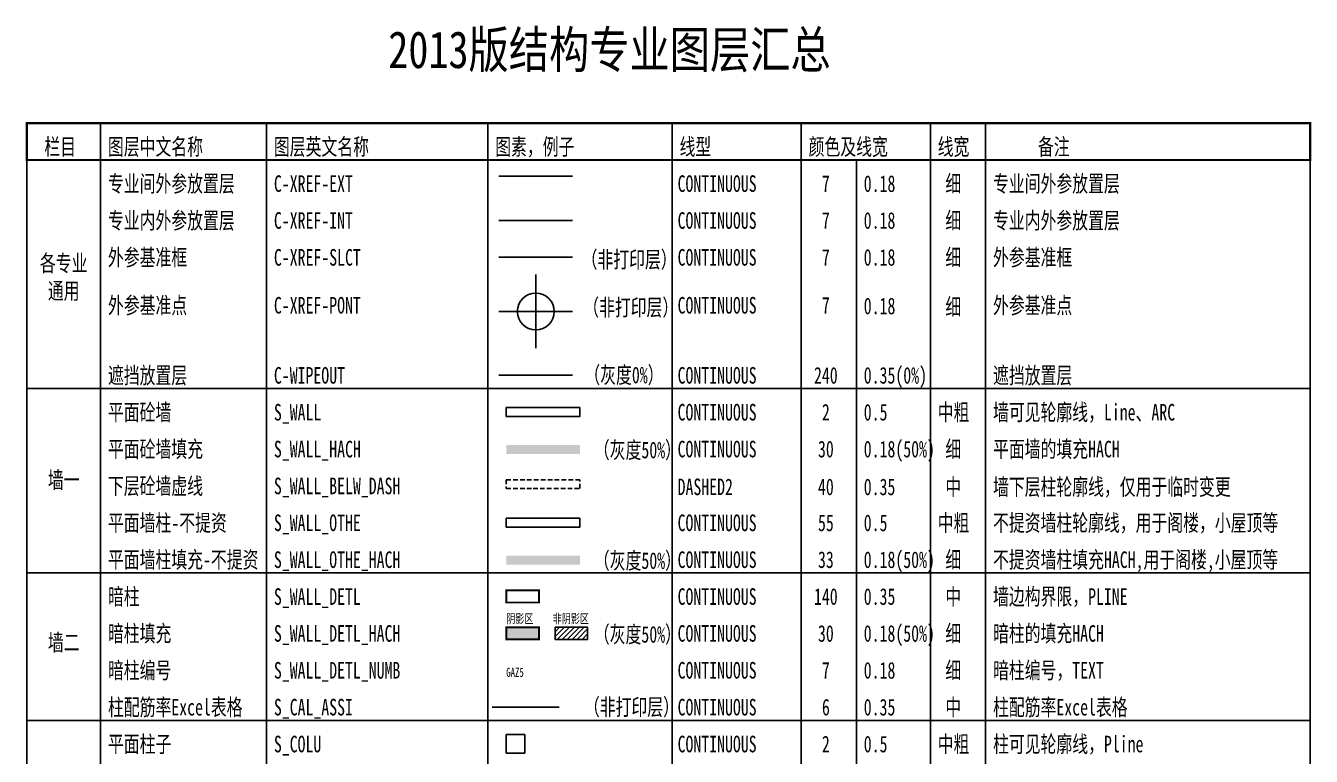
# Model space of a CAD drawing. Extents: x -128084 to -71631, y -24497 to 23329.
# Drawn here: x -106491 to -71631, y 3514 to 23329 of the extents above; entities that cross this region are included whole.
import ezdxf
from ezdxf.enums import TextEntityAlignment as Align

# ---------------------------------------------------------------- set-up
doc = ezdxf.new("R2010")
doc.units = 0
doc.header["$LTSCALE"] = 500
doc.header["$MEASUREMENT"] = 0
doc.linetypes.add('DASHED2', pattern=[0.375, 0.25, -0.125])
doc.layers.get('0').update_dxf_attribs({"linetype": 'CONTINUOUS'})
for name, color, linetype in [('C-WIPEOUT', 240, 'CONTINUOUS'), ('C-XREF-EXT', 7, 'CONTINUOUS'), ('C-XREF-INT', 7, 'CONTINUOUS'), ('S_COLU', 2, 'CONTINUOUS'), ('S_PLAN_TEXT', 7, 'CONTINUOUS'), ('S_TABL', 83, 'CONTINUOUS'), ('S_WALL', 2, 'CONTINUOUS'), ('S_WALL_BELW_DASH', 40, 'DASHED2'), ('S_WALL_DETL', 140, 'CONTINUOUS'), ('S_WALL_DETL_HACH', 30, 'CONTINUOUS'), ('S_WALL_DETL_NUMB', 7, 'CONTINUOUS'), ('S_WALL_HACH', 30, 'CONTINUOUS'), ('S_WALL_OTHE', 55, 'CONTINUOUS'), ('S_WALL_OTHE_HACH', 33, 'CONTINUOUS')]:
    doc.layers.add(name, color=color, linetype=linetype)
for name, color, linetype, plot in [('C-XREF-PONT', 7, 'CONTINUOUS', False), ('C-XREF-SLCT', 7, 'CONTINUOUS', False), ('S_CAL_ASSI', 6, 'CONTINUOUS', False)]:
    doc.layers.add(name, color=color, linetype=linetype, plot=plot)
doc.styles.add('TH-STYLE1', font='Stfangso_0.ttf', dxfattribs={"width": 0.7})
doc.styles.add('TH-STYLE2', font='STXIHEI.TTF', dxfattribs={"width": 0.8})

# ---------------------------------------------------------------- blocks, each defined once
blk = doc.blocks.new('GoodwayInsertPoint')
for p, q in [((0, -100), (0, 100)), ((-100, 0), (100, 0))]:
    blk.add_line(p, q)
blk.add_circle((0, 0), 50)

msp = doc.modelspace()

# ---------------------------------------------------------------- hatches: boundary and pattern name
at = {"layer": 'S_WALL_DETL_HACH'}
msp.add_hatch(color=256, dxfattribs=at).paths.add_polyline_path([(-92574.821, 6684.5861), (-92574.821, 7012.1101), (-93457.1837, 7012.1101), (-93457.1837, 6684.5861)])
h = msp.add_hatch(dxfattribs=at)
h.set_pattern_fill('ANSI31', color=256, scale=30, style=0)
h.set_pattern_definition([(45, (-54961.31, -10621.1), (-67.35192, 67.35192), [])])
h.paths.add_polyline_path([(-92136.2516, 7012.1101), (-92136.2516, 6684.5861), (-91253.8889, 6684.5861), (-91253.8889, 7012.1101)])
at = {"layer": 'S_WALL_HACH'}
msp.add_hatch(color=256, dxfattribs=at).paths.add_polyline_path([(-91461.2832, 11712.6595), (-91461.2832, 11952.6595), (-93461.2832, 11952.6595), (-93461.2832, 11712.6595)])
at = {"layer": 'S_WALL_OTHE_HACH'}
msp.add_hatch(color=256, dxfattribs=at).paths.add_polyline_path([(-91461.2873, 8712.6595), (-91461.2873, 8952.6595), (-93461.2873, 8952.6595), (-93461.2873, 8712.6595)])

# ---------------------------------------------------------------- linework, layer by layer
at = {"layer": 'C-WIPEOUT'}
msp.add_line((-93661.2933, 13850.568), (-91661.2933, 13850.568), dxfattribs=at)
at = {"layer": 'C-XREF-EXT'}
msp.add_line((-93661.2933, 19250.568), (-91661.2933, 19250.568), dxfattribs=at)
at = {"layer": 'C-XREF-INT'}
msp.add_line((-93661.2933, 18050.568), (-91661.2933, 18050.568), dxfattribs=at)
at = {"layer": 'C-XREF-SLCT'}
msp.add_line((-93661.2933, 17050.568), (-91661.2933, 17050.568), dxfattribs=at)
at = {"layer": 'S_CAL_ASSI'}
msp.add_line((-93839.1267, 4850.568), (-92025.5622, 4850.568), dxfattribs=at)
at = {"layer": 'S_COLU'}
msp.add_lwpolyline([(-93461.2973, 3600.568), (-93461.2973, 4100.568), (-92961.2973, 4100.568), (-92961.2973, 3600.568)], close=True, dxfattribs=at)
at = {"layer": 'S_TABL'}
for p, q in [((-104461.2893, 19686.568), (-104461.2893, 20686.568)), ((-99961.2893, 19686.568), (-99961.2893, 20686.568)), ((-93961.2893, 19686.568), (-93961.2893, 20686.568)), ((-88961.2893, 19686.568), (-88961.2893, 20686.568)), ((-85461.2893, 19686.568), (-85461.2893, 20686.568)), ((-81961.2893, 19686.568), (-81961.2893, 20686.568)), ((-80461.2933, 19686.568), (-80461.2933, 20686.568)), ((-104461.2933, 19686.568), (-104461.2933, 13486.568)), ((-99961.2933, 19686.568), (-99961.2933, 13486.568)), ((-93961.2933, 19686.568), (-93961.2933, 13486.568)), ((-88961.2973, 19686.568), (-88961.2973, 13486.568)), ((-85461.2933, 19686.568), (-85461.2933, 13486.568)), ((-83961.2933, 19686.568), (-83961.2933, 13486.568)), ((-81961.2933, 19686.568), (-81961.2933, 13486.568)), ((-80461.2933, 19686.568), (-80461.2933, 13486.568)), ((-106461.2893, 13486.568), (-71661.2973, 13486.568)), ((-104461.2893, 13486.568), (-104461.2973, 8486.568)), ((-99961.2893, 13486.568), (-99961.2973, 8486.568)), ((-93961.2893, 13486.568), (-93961.2973, 8486.568)), ((-88961.2933, 13486.568), (-88961.3014, 8486.568)), ((-85461.2893, 13486.568), (-85461.2973, 8486.568)), ((-83961.2893, 13486.568), (-83961.2973, 8486.568)), ((-81961.2893, 13486.568), (-81961.2973, 8486.568)), ((-80461.2893, 13486.568), (-80461.2973, 8486.568)), ((-104461.2973, 4486.568), (-104461.2973, 8486.568)), ((-99961.3014, 4486.568), (-99961.2973, 8486.568)), ((-93961.2973, 8486.568), (-93961.3014, 4486.568)), ((-88961.3014, 8486.568), (-88961.3054, 4486.568)), ((-85461.2973, 8486.568), (-85461.3014, 4486.568)), ((-83961.2973, 8486.568), (-83961.3014, 4486.568)), ((-81961.2973, 8486.568), (-81961.3014, 4486.568)), ((-80461.2973, 8486.568), (-80461.3014, 4486.568)), ((-104461.2973, 1486.568), (-104461.2973, 4486.568)), ((-99961.3014, 1486.568), (-99961.3014, 4486.568)), ((-93961.3014, 1486.568), (-93961.3014, 4486.568)), ((-88961.3054, 1486.568), (-88961.3054, 4486.568)), ((-85461.3014, 1486.568), (-85461.3014, 4486.568)), ((-83961.3014, 1486.568), (-83961.3014, 4486.568)), ((-81961.3014, 1486.568), (-81961.3014, 4486.568)), ((-80461.3014, 1486.568), (-80461.3014, 4486.568))]:
    msp.add_line(p, q, dxfattribs=at)
at = {"layer": 'S_TABL', "const_width": 60}
msp.add_lwpolyline([(-106461.2893, 20686.568), (-71661.3054, 20686.568), (-71661.3054, 19686.568), (-106461.2893, 19686.568)], close=True, dxfattribs=at)
at = {"layer": 'S_TABL'}
for points in [[(-106461.2893, 19686.568), (-71661.3054, 19686.568), (-71661.2973, 13486.568), (-106461.2893, 13486.568)], [(-106461.2893, 13486.568), (-71661.2973, 13486.568), (-71661.3054, 8486.568), (-106461.2973, 8486.568)], [(-106461.2973, 8486.568), (-71661.3054, 8486.568), (-71661.3054, 4486.568), (-106461.2973, 4486.568)], [(-106461.2973, 4486.568), (-71661.3054, 4486.568), (-71661.3054, 1486.568), (-106461.2973, 1486.568)]]:
    msp.add_lwpolyline(points, close=True, dxfattribs=at)
at = {"layer": 'S_WALL'}
msp.add_lwpolyline([(-91461.2893, 12970.568), (-93461.2893, 12970.568), (-93461.2893, 12730.568), (-92731.7052, 12730.568), (-92731.7052, 12730.568), (-91461.2893, 12730.568), (-91461.2893, 12970.568)], dxfattribs=at)
msp.add_lwpolyline([(-92136.2516, 7012.1101), (-91253.8889, 7012.1101), (-91253.8889, 6684.5861), (-92136.2516, 6684.5861)], close=True, dxfattribs=at)
at = {"layer": 'S_WALL_BELW_DASH'}
msp.add_lwpolyline([(-91461.2933, 11015.4077), (-93461.2933, 11015.4077), (-93461.2933, 10775.4077), (-92731.7092, 10775.4077), (-92731.7092, 10775.4077), (-91461.2933, 10775.4077), (-91461.2933, 11015.4077)], dxfattribs=at)
at = {"layer": 'S_WALL_DETL', "const_width": 50}
for points in [[(-93457.1837, 8014.33), (-92574.821, 8014.33), (-92574.821, 7686.806), (-93457.1837, 7686.806)], [(-93457.1837, 7012.1101), (-92574.821, 7012.1101), (-92574.821, 6684.5861), (-93457.1837, 6684.5861)]]:
    msp.add_lwpolyline(points, close=True, dxfattribs=at)
at = {"layer": 'S_WALL_OTHE'}
msp.add_lwpolyline([(-91461.2933, 9970.568), (-93461.2933, 9970.568), (-93461.2933, 9730.568), (-92731.7092, 9730.568), (-92731.7092, 9730.568), (-91461.2933, 9730.568), (-91461.2933, 9970.568)], dxfattribs=at)

# ---------------------------------------------------------------- block references
at = {"layer": 'C-XREF-PONT', "xscale": 10, "yscale": 10, "zscale": 10}
msp.add_blockref('GoodwayInsertPoint', (-92661.2933, 15578.9041), dxfattribs=at)

# ---------------------------------------------------------------- texts
at = {"layer": 'S_PLAN_TEXT'}
for s, height, style, width, p in [('2013版结构专业图层汇总', 1000, 'TH-STYLE2', 0.8, (-96660.1926, 21880.8873)), ('栏目', 450, 'TH-STYLE1', 0.7, (-105985.9402, 19686.568)), ('图层中文名称', 450, 'TH-STYLE1', 0.7, (-104261.2893, 19686.568)), ('图层英文名称', 450, 'TH-STYLE1', 0.7, (-99761.2893, 19686.568)), ('图素，例子', 450, 'TH-STYLE1', 0.7, (-93761.2893, 19686.568)), ('线型', 450, 'TH-STYLE1', 0.7, (-88761.2893, 19686.568)), ('颜色及线宽', 450, 'TH-STYLE1', 0.7, (-85261.2893, 19686.568)), ('线宽', 450, 'TH-STYLE1', 0.7, (-81761.2893, 19686.568)), ('备注', 450, 'TH-STYLE1', 0.7, (-79043.5866, 19686.568)), ('专业间外参放置层', 450, 'TH-STYLE1', 0.7, (-104261.2933, 18686.568)), ('C-XREF-EXT', 450, 'TH-STYLE1', 0.7, (-99761.2933, 18686.568)), ('CONTINUOUS', 450, 'TH-STYLE1', 0.7, (-88814.6617, 18686.568)), ('0.18', 450, 'TH-STYLE1', 0.7, (-83766.5012, 18686.568)), ('细', 450, 'TH-STYLE1', 0.7, (-81554.9399, 18686.568)), ('专业间外参放置层', 450, 'TH-STYLE1', 0.7, (-80261.2893, 18686.568)), ('专业内外参放置层', 450, 'TH-STYLE1', 0.7, (-104261.2933, 17686.568)), ('C-XREF-INT', 450, 'TH-STYLE1', 0.7, (-99761.2933, 17686.568)), ('CONTINUOUS', 450, 'TH-STYLE1', 0.7, (-88814.6617, 17686.568)), ('0.18', 450, 'TH-STYLE1', 0.7, (-83766.5012, 17686.568)), ('细', 450, 'TH-STYLE1', 0.7, (-81554.9399, 17686.568)), ('专业内外参放置层', 450, 'TH-STYLE1', 0.7, (-80261.2893, 17686.568)), ('外参基准框', 450, 'TH-STYLE1', 0.7, (-104261.2933, 16686.568)), ('C-XREF-SLCT', 450, 'TH-STYLE1', 0.7, (-99761.2933, 16686.568)), ('CONTINUOUS', 450, 'TH-STYLE1', 0.7, (-88814.6617, 16686.568)), ('0.18', 450, 'TH-STYLE1', 0.7, (-83766.5012, 16686.568)), ('细', 450, 'TH-STYLE1', 0.7, (-81554.9399, 16686.568)), ('外参基准框', 450, 'TH-STYLE1', 0.7, (-80261.2893, 16686.568)), ('外参基准点', 450, 'TH-STYLE1', 0.7, (-104261.2933, 15386.568)), ('外参基准点', 450, 'TH-STYLE1', 0.7, (-80261.2893, 15386.568)), ('C-XREF-PONT', 450, 'TH-STYLE1', 0.7, (-99761.2933, 15386.568)), ('CONTINUOUS', 450, 'TH-STYLE1', 0.7, (-88814.6617, 15386.568)), ('0.18', 450, 'TH-STYLE1', 0.7, (-83766.5012, 15369.1745)), ('细', 450, 'TH-STYLE1', 0.7, (-81554.9399, 15345.7595)), ('遮挡放置层', 450, 'TH-STYLE1', 0.7, (-104261.2933, 13486.568)), ('C-WIPEOUT', 450, 'TH-STYLE1', 0.7, (-99761.2933, 13486.568)), ('CONTINUOUS', 450, 'TH-STYLE1', 0.7, (-88814.6617, 13486.568)), ('0.35(0%%%)', 450, 'TH-STYLE1', 0.7, (-83766.5012, 13486.568)), ('遮挡放置层', 450, 'TH-STYLE1', 0.7, (-80261.2893, 13486.568)), ('平面砼墙', 450, 'TH-STYLE1', 0.7, (-104261.2893, 12486.568)), ('S_WALL', 450, 'TH-STYLE1', 0.7, (-99761.2893, 12486.568)), ('CONTINUOUS', 450, 'TH-STYLE1', 0.7, (-88814.6617, 12486.568)), ('0.5', 450, 'TH-STYLE1', 0.7, (-83766.5012, 12486.568)), ('中粗', 450, 'TH-STYLE1', 0.7, (-81761.2893, 12486.568)), ('墙可见轮廓线，Line、ARC', 450, 'TH-STYLE1', 0.7, (-80261.2893, 12486.568)), ('平面砼墙填充', 450, 'TH-STYLE1', 0.7, (-104261.2832, 11486.568)), ('S_WALL_HACH', 450, 'TH-STYLE1', 0.7, (-99761.2832, 11486.568)), ('CONTINUOUS', 450, 'TH-STYLE1', 0.7, (-88814.6556, 11486.568)), ('0.18(50%%%)', 450, 'TH-STYLE1', 0.7, (-83766.4952, 11486.568)), ('细', 450, 'TH-STYLE1', 0.7, (-81554.9339, 11486.568)), ('平面墙的填充HACH', 450, 'TH-STYLE1', 0.7, (-80261.2832, 11486.568)), ('下层砼墙虚线', 450, 'TH-STYLE1', 0.7, (-104261.2832, 10486.568)), ('S_WALL_BELW_DASH', 450, 'TH-STYLE1', 0.7, (-99761.2832, 10486.568)), ('DASHED2', 450, 'TH-STYLE1', 0.7, (-88814.6697, 10461.9518)), ('0.35', 450, 'TH-STYLE1', 0.7, (-83766.5093, 10461.9518)), ('中', 450, 'TH-STYLE1', 0.7, (-81554.952, 10461.9518)), ('墙下层柱轮廓线，仅用于临时变更', 450, 'TH-STYLE1', 0.7, (-80261.2973, 10461.9518)), ('平面墙柱-不提资', 450, 'TH-STYLE1', 0.7, (-104261.2933, 9486.568)), ('中粗', 450, 'TH-STYLE1', 0.7, (-81761.2933, 9486.568)), ('不提资墙柱轮廓线，用于阁楼，小屋顶等', 450, 'TH-STYLE1', 0.7, (-80261.2933, 9486.568)), ('S_WALL_OTHE', 450, 'TH-STYLE1', 0.7, (-99761.2933, 9486.568)), ('CONTINUOUS', 450, 'TH-STYLE1', 0.7, (-88814.6657, 9486.568)), ('0.5', 450, 'TH-STYLE1', 0.7, (-83766.5052, 9486.568)), ('平面墙柱填充-不提资', 450, 'TH-STYLE1', 0.7, (-104261.2873, 8486.568)), ('S_WALL_OTHE_HACH', 450, 'TH-STYLE1', 0.7, (-99761.2873, 8486.568)), ('CONTINUOUS', 450, 'TH-STYLE1', 0.7, (-88814.6597, 8486.568)), ('0.18(50%%%)', 450, 'TH-STYLE1', 0.7, (-83766.4992, 8486.568)), ('细', 450, 'TH-STYLE1', 0.7, (-81554.9379, 8486.568)), ('不提资墙柱填充HACH,用于阁楼,小屋顶等', 450, 'TH-STYLE1', 0.7, (-80261.2873, 8486.568)), ('暗柱', 450, 'TH-STYLE1', 0.7, (-104261.2973, 7486.568)), ('S_WALL_DETL', 450, 'TH-STYLE1', 0.7, (-99761.2973, 7486.568)), ('CONTINUOUS', 450, 'TH-STYLE1', 0.7, (-88814.6697, 7486.568)), ('0.35', 450, 'TH-STYLE1', 0.7, (-83766.5093, 7486.568)), ('中', 450, 'TH-STYLE1', 0.7, (-81554.949, 7486.568)), ('墙边构界限，PLINE', 450, 'TH-STYLE1', 0.7, (-80261.2973, 7486.568)), ('暗柱填充', 450, 'TH-STYLE1', 0.7, (-104261.2973, 6486.568)), ('S_WALL_DETL_HACH', 450, 'TH-STYLE1', 0.7, (-99761.2973, 6486.568)), ('CONTINUOUS', 450, 'TH-STYLE1', 0.7, (-88814.6697, 6486.568)), ('0.18(50%%%)', 450, 'TH-STYLE1', 0.7, (-83766.5093, 6486.568)), ('细', 450, 'TH-STYLE1', 0.7, (-81554.95, 6486.568)), ('暗柱的填充HACH', 450, 'TH-STYLE1', 0.7, (-80261.2973, 6486.568)), ('暗柱编号', 450, 'TH-STYLE1', 0.7, (-104261.2973, 5486.568)), ('S_WALL_DETL_NUMB', 450, 'TH-STYLE1', 0.7, (-99761.2973, 5486.568)), ('CONTINUOUS', 450, 'TH-STYLE1', 0.7, (-88814.6697, 5486.568)), ('0.18', 450, 'TH-STYLE1', 0.7, (-83766.5093, 5486.568)), ('细', 450, 'TH-STYLE1', 0.7, (-81554.951, 5486.568)), ('暗柱编号，TEXT', 450, 'TH-STYLE1', 0.7, (-80261.2973, 5486.568)), ('柱配筋率Excel表格', 450, 'TH-STYLE1', 0.7, (-104261.2973, 4486.568)), ('S_CAL_ASSI', 450, 'TH-STYLE1', 0.7, (-99761.2973, 4486.568)), ('CONTINUOUS', 450, 'TH-STYLE1', 0.7, (-88814.6697, 4486.568)), ('0.35', 450, 'TH-STYLE1', 0.7, (-83766.5093, 4486.568)), ('中', 450, 'TH-STYLE1', 0.7, (-81554.951, 4486.568)), ('柱配筋率Excel表格', 450, 'TH-STYLE1', 0.7, (-80261.2973, 4486.568)), ('平面柱子', 450, 'TH-STYLE1', 0.7, (-104261.2973, 3486.568)), ('S_COLU', 450, 'TH-STYLE1', 0.7, (-99761.2973, 3486.568)), ('CONTINUOUS', 450, 'TH-STYLE1', 0.7, (-88814.6697, 3486.568)), ('0.5', 450, 'TH-STYLE1', 0.7, (-83766.5093, 3486.568)), ('中粗', 450, 'TH-STYLE1', 0.7, (-81761.3014, 3486.568)), ('柱可见轮廓线，Pline', 450, 'TH-STYLE1', 0.7, (-80261.2973, 3486.568))]:
    msp.add_text(s, height=height, dxfattribs=dict(at, style=style, width=width)).set_placement(p, align=Align.BOTTOM_LEFT)
at = {"layer": 'S_PLAN_TEXT', "style": 'TH-STYLE1', "width": 0.7}
for s, p in [('7', (-84793.9984, 18686.568)), ('7', (-84793.9984, 17686.568)), ('7', (-84793.9984, 16686.568)), ('7', (-84793.9984, 15386.568)), ('240', (-84793.9984, 13486.568)), ('2', (-84793.9984, 12486.568)), ('30', (-84793.9923, 11486.568)), ('40', (-84794.0064, 10461.9518)), ('55', (-84794.0024, 9486.568)), ('33', (-84793.9963, 8486.568)), ('140', (-84794.0064, 7486.568)), ('30', (-84794.0064, 6486.568)), ('7', (-84794.0064, 5486.568)), ('6', (-84794.0064, 4486.568)), ('2', (-84794.0064, 3486.568))]:
    msp.add_text(s, height=450, dxfattribs=at).set_placement(p, align=Align.BOTTOM_CENTER)
for s, p in [('（非打印层）', (-88839.8255, 16628.3911)), ('（非打印层）', (-88796.9745, 15328.3911)), ('（灰度0%%%）', (-89196.1158, 13496.9865)), ('（灰度50%%%）', (-88723.8073, 11461.9518)), ('（灰度50%%%）', (-88723.8113, 8461.9518)), ('（灰度50%%%）', (-88723.8214, 6461.9518)), ('（非打印层）', (-88776.5207, 4491.4496))]:
    msp.add_text(s, height=450, dxfattribs=at).set_placement(p, align=Align.BOTTOM_RIGHT)
at = {"layer": 'S_PLAN_TEXT', "insert": (-105461.2913, 16486.568), "char_height": 450, "width": 1999.995972, "attachment_point": 5, "style": 'TH-STYLE1'}
msp.add_mtext('各专业\\P通用', dxfattribs=at)
at = {"layer": 'S_PLAN_TEXT', "char_height": 450, "attachment_point": 5, "style": 'TH-STYLE1'}
for s, insert in [('墙一', (-105461.2933, 10986.5681)), ('墙二', (-105461.2973, 6576.7509))]:
    msp.add_mtext(s, dxfattribs=dict(at, insert=insert))
at = {"layer": 'S_WALL_DETL_NUMB', "style": 'TH-STYLE1', "width": 0.7}
for s, p in [('阴影区', (-93461.2973, 7048.2576)), ('非阴影区', (-92199.554, 7048.2576)), ('GAZ5', (-93461.2973, 5592.2149))]:
    msp.add_text(s, height=250, dxfattribs=at).set_placement(p, align=Align.BOTTOM_LEFT)

doc.saveas('drawing.dxf')
